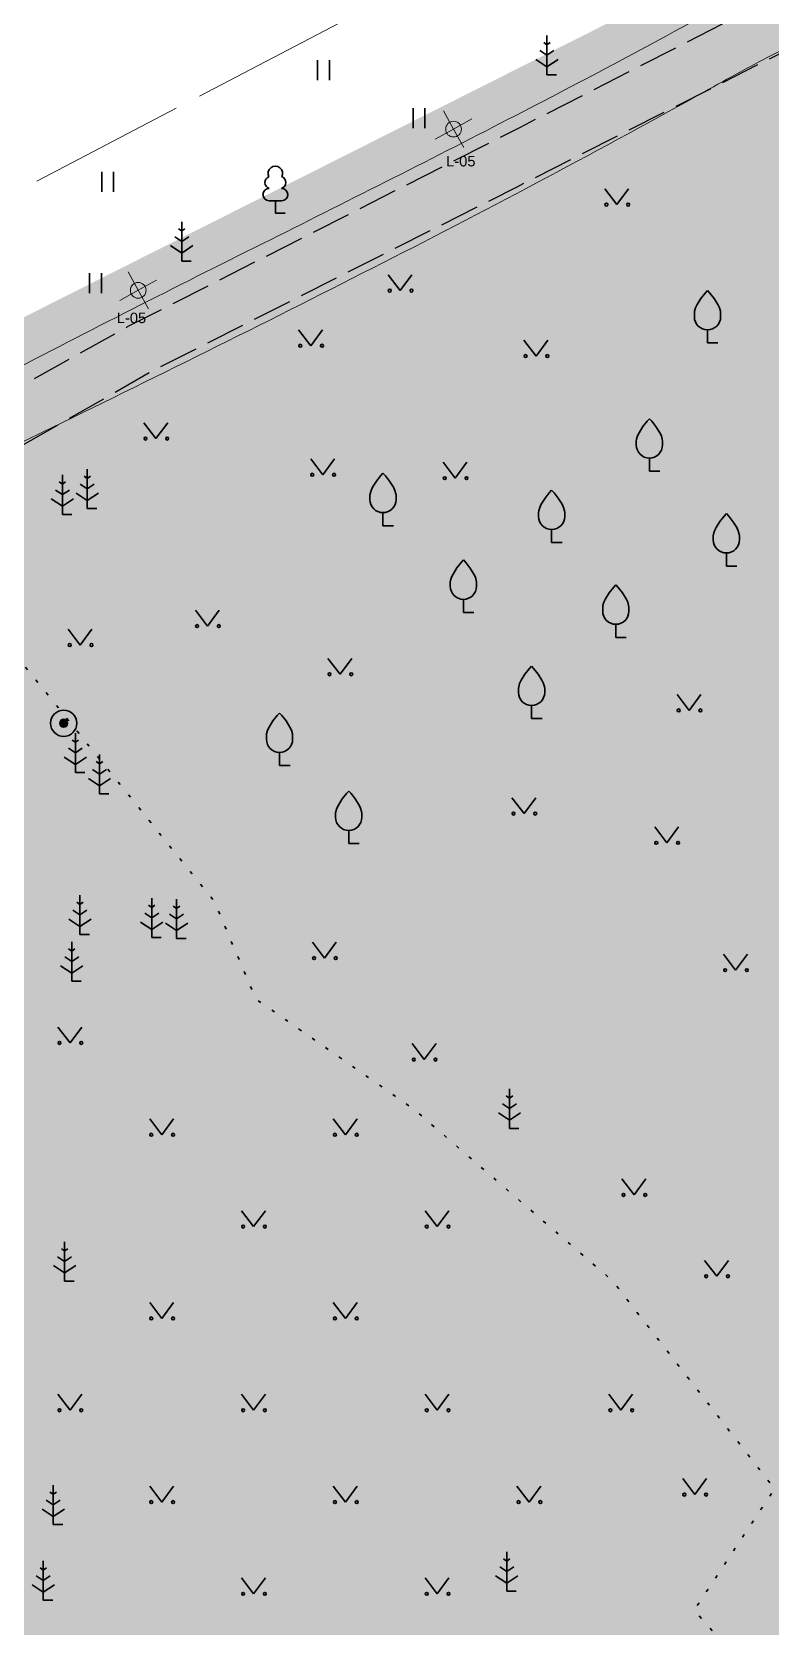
# Model space of a CAD drawing. Header units: millimetres. Extents: x 368386 to 861326, y -331222 to 250838.
# Drawn here: x 727398 to 755574, y -126148 to -65345 of the extents above; entities that cross this region are included whole.
import ezdxf

# ---------------------------------------------------------------- set-up
doc = ezdxf.new("R2010")
doc.units = ezdxf.units.MM
doc.header["$MEASUREMENT"] = 0
for name, pattern in [('KOLVIK', [625, 125, -500]), ('PINNASTEE', [2000, 1500, -500]), ('TOOPIIR', [7000, 6000, -1000])]:
    doc.linetypes.add(name, pattern=pattern)
for name, color, linetype, lineweight, true_color in [('New_       asendi fill_Pen_No__149', 7, 'Continuous', 25, 0x186722), ('New__AR-välisvalgustid_Pen_No__3', 7, 'Continuous', 18, 0xff6600), ('New__ASENDIPLAAN_Pen_No__181', 7, 'Continuous', 0, 0xe8e8e8), ('New_MOOTPIIR#1_Pen_No__102', 7, 'Continuous', 13, 0xcccccc), ('New_TEE#1_Pen_No__162', 7, 'Continuous', 25, 0xaaaaaa)]:
    doc.layers.add(name, color=color, linetype=linetype, lineweight=lineweight, true_color=true_color)
for name, color, linetype, lineweight in [('New__ASENDIPLAAN_Pen_No__1', 7, 'Continuous', 13), ('New_HALJASTUS#1_Pen_No__7', 7, 'Continuous', 35), ('New_PUU_Pen_No__7', 7, 'Continuous', 35), ('New_VKAEV_Pen_No__7', 7, 'Continuous', 35)]:
    doc.layers.add(name, color=color, linetype=linetype, lineweight=lineweight)
doc.styles.add('GENERATED_STYLE_1', font='')
doc.styles.get('GENERATED_STYLE_1').set_extended_font_data('Arial')

msp = doc.modelspace()

# ---------------------------------------------------------------- hatches: boundary and pattern name
at = {"layer": 'New_       asendi fill_Pen_No__149', "linetype": 'Continuous', "lineweight": 0, "true_color": 0x061908}
h = msp.add_hatch(color=98, dxfattribs=at)
h.paths.add_polyline_path([(802345.63, -38322.05), (677945.63, -100972.05), (697685.63, -113562.05), (725141.88, -157386.04), (747105.63, -214022.05), (773035.63, -233162.05), (849485.63, -225922.05), (847735.63, -145332.05)])
h.paths.add_polyline_path([(757638.71, -147399.28, -0.00065641), (757597.25, -147430.15)], flags=0)
h.paths.add_polyline_path([(781623.18, -112523.26, 0.05995559), (781750.4, -112778.31, 0.78516634), (783932.82, -111999.14, 0.05995559), (783869.75, -111721.19, 1)], flags=0)
at = {"layer": 'New__ASENDIPLAAN_Pen_No__181', "linetype": 'Continuous', "lineweight": 0, "true_color": 0xe8e8e8}
msp.add_hatch(color=254, dxfattribs=at).paths.add_polyline_path([(699340.76, -112422.8, 0.02546074), (698921.7, -115530.28), (703744.04, -123209, -0.03887203), (702832.43, -115853.63, -0.03742158), (703282.47, -112504.29, -0.03573776), (704611.59, -107962.29, -0.02765071), (708261.6, -99521.93, -0.02002412), (710387.94, -95602.47, -0.02898342), (713073.64, -91639.11, -0.07773334), (720047.5, -84906.23, -0.0282713), (723989.97, -82532.03, -0.00934719), (728115.84, -80452.09, 0.00450726), (740779.4, -74146.98, 0.00902057), (753203.24, -67532.81, -0.01170487), (755981.65, -66040.04, -0.04092998), (759298.97, -64684.85, -0.0516522), (763468.7, -63872.4, -0.07619103), (769491.05, -64157.84, -0.06666932), (772556.52, -65234.67, -0.07492772), (774741.63, -66781.05), (778260.06, -70770.31), (781155.34, -76138.33), (784291.15, -74447), (782049.92, -70402.96), (781332.61, -69108.66), (777814.17, -65119.4, 0.07803087), (772622.87, -61385.97, 0.05834908), (769589.31, -60558.44, 0.11716536), (760032.33, -61309.07, 0.03841684), (756890.05, -62617.32, 0.01101994), (754220.11, -64050.88, -0.00763537), (745848.91, -68525.57, -0.00297502), (736487.1, -73268.68, 0.00482337), (726601.53, -78287.8, 0.02252482), (721140.68, -81429.29, 0.03115112), (715078.42, -85994.06, 0.01688784), (712257.75, -88508.26, 0.01672739), (711237.45, -89547.7, 0.0422239), (710603.89, -90337.74, 0.06080113), (704662.35, -98642.97, 0.03514812), (701045.23, -106603.58, 0.04204878)])

# ---------------------------------------------------------------- linework, layer by layer
at = {"layer": 'New__AR-välisvalgustid_Pen_No__3', "color": 30, "linetype": 'Continuous', "lineweight": 18, "true_color": 0xff6600}
for p, q in [((743470.32, -69050.35), (743082.53, -68350.62)), ((743470.32, -69050.35), (744170.05, -68662.56)), ((743470.32, -69050.35), (742770.6, -69438.14)), ((743470.32, -69050.35), (743858.12, -69750.08)), ((731450.14, -75195.69), (731062.35, -74495.96)), ((731450.14, -75195.69), (730750.41, -75583.48)), ((731450.14, -75195.69), (732149.87, -74807.89)), ((731450.14, -75195.69), (731837.93, -75895.41))]:
    msp.add_line(p, q, dxfattribs=at)
for centre in [(743470.32, -69050.35), (731450.14, -75195.69)]:
    msp.add_circle(centre, 300, dxfattribs=at)
at = {"layer": 'New__ASENDIPLAAN_Pen_No__1', "color": 7, "linetype": 'Continuous', "lineweight": 13, "flags": 128}
msp.add_lwpolyline([(723989.97, -82532.03, -0.00934719), (728115.84, -80452.09, 0.00450726), (740779.4, -74146.98, 0.00902057), (753203.24, -67532.81, -0.01170487), (755981.65, -66040.04, -0.04092998), (759298.97, -64684.85, -0.0516522), (763468.7, -63872.4, -0.07619103), (769491.05, -64157.84, -0.06666932), (772556.52, -65234.67, -0.07492772), (774741.63, -66781.05), (778260.06, -70770.31), (781155.34, -76138.33), (784291.15, -74447), (782049.92, -70402.96), (781332.61, -69108.66), (777814.17, -65119.4, 0.07803087), (772622.87, -61385.97, 0.05834908), (769589.31, -60558.44, 0.11716536), (760032.33, -61309.07, 0.03841684), (756890.05, -62617.32, 0.01101994), (754220.11, -64050.88, -0.00763537), (745848.91, -68525.57, -0.00297502), (736487.1, -73268.68, 0.00482337), (726601.53, -78287.8, 0.02252482)], format="xyb", dxfattribs=at)
at = {"layer": 'New_HALJASTUS#1_Pen_No__7', "color": 7, "linetype": 'Continuous', "lineweight": 35}
for p, q in [((738282.1, -66419.49), (738282.1, -67180.61)), ((738737.15, -66419.49), (738737.15, -67180.61)), ((741924.95, -68249.46), (741924.95, -69010.57)), ((742380, -68249.46), (742380, -69010.57)), ((730057.68, -70675.36), (730057.68, -71436.48)), ((730512.73, -70675.36), (730512.73, -71436.48)), ((749235.61, -71323.41), (749699.02, -71930.12)), ((749699.02, -71930.12), (750144.6, -71323.41)), ((729598.72, -74543.7), (729598.72, -75304.81)), ((730053.78, -74543.7), (730053.78, -75304.81)), ((740974.42, -74601.66), (741437.83, -75208.37)), ((741437.83, -75208.37), (741883.41, -74601.66)), ((737565.04, -76699.74), (738028.45, -77306.45)), ((738028.45, -77306.45), (738474.03, -76699.74)), ((746154.06, -77093.13), (746617.46, -77699.84)), ((746617.46, -77699.84), (747063.04, -77093.13)), ((731664.19, -80240.25), (732127.59, -80846.96)), ((732127.59, -80846.96), (732573.18, -80240.25)), ((738024, -81617.12), (738487.4, -82223.82)), ((738487.4, -82223.82), (738932.98, -81617.12)), ((743072.5, -81748.25), (743535.91, -82354.95)), ((743535.91, -82354.95), (743981.49, -81748.25)), ((733631.14, -87386.84), (734094.54, -87993.55)), ((734094.54, -87993.55), (734540.13, -87386.84)), ((728779.33, -88108.05), (729242.73, -88714.76)), ((729242.73, -88714.76), (729688.31, -88108.05)), ((738679.65, -89222.66), (739143.05, -89829.37)), ((739143.05, -89829.37), (739588.63, -89222.66)), ((751989.34, -90599.52), (752452.75, -91206.23)), ((752452.75, -91206.23), (752898.33, -90599.52)), ((745695.1, -94533.43), (746158.51, -95140.13)), ((746158.51, -95140.13), (746604.09, -94533.43)), ((751137, -95648.03), (751600.4, -96254.74)), ((751600.4, -96254.74), (752045.98, -95648.03)), ((738089.56, -100040.89), (738552.97, -100647.59)), ((738552.97, -100647.59), (738998.55, -100040.89)), ((753759.6, -100499.84), (754223, -101106.55)), ((754223, -101106.55), (754668.59, -100499.84)), ((728387.22, -103275.35), (728850.63, -103882.05)), ((728850.63, -103882.05), (729296.21, -103275.35)), ((741892.33, -103909.22), (742355.74, -104515.93)), ((742355.74, -104515.93), (742801.32, -103909.22)), ((731887.22, -106775.35), (732350.63, -107382.05)), ((732350.63, -107382.05), (732796.21, -106775.35)), ((738887.22, -106775.35), (739350.63, -107382.05)), ((739350.63, -107382.05), (739796.21, -106775.35)), ((749885.32, -109067.92), (750348.72, -109674.62)), ((750348.72, -109674.62), (750794.3, -109067.92)), ((735387.22, -110275.35), (735850.63, -110882.05)), ((735850.63, -110882.05), (736296.21, -110275.35)), ((742387.22, -110275.35), (742850.63, -110882.05)), ((742850.63, -110882.05), (743296.21, -110275.35)), ((753038.38, -112170.41), (753501.79, -112777.12)), ((753501.79, -112777.12), (753947.37, -112170.41)), ((731887.22, -113775.35), (732350.63, -114382.05)), ((732350.63, -114382.05), (732796.21, -113775.35)), ((738887.22, -113775.35), (739350.63, -114382.05)), ((739350.63, -114382.05), (739796.21, -113775.35)), ((728387.22, -117275.35), (728850.63, -117882.05)), ((728850.63, -117882.05), (729296.21, -117275.35)), ((735387.22, -117275.35), (735850.63, -117882.05)), ((735850.63, -117882.05), (736296.21, -117275.35)), ((742387.22, -117275.35), (742850.63, -117882.05)), ((742850.63, -117882.05), (743296.21, -117275.35)), ((749387.22, -117275.35), (749850.63, -117882.05)), ((749850.63, -117882.05), (750296.21, -117275.35)), ((731887.22, -120775.35), (732350.63, -121382.05)), ((732350.63, -121382.05), (732796.21, -120775.35)), ((738887.22, -120775.35), (739350.63, -121382.05)), ((739350.63, -121382.05), (739796.21, -120775.35)), ((745887.22, -120775.35), (746350.63, -121382.05)), ((746350.63, -121382.05), (746796.21, -120775.35)), ((752205.12, -120489.35), (752668.53, -121096.05)), ((752668.53, -121096.05), (753114.11, -120489.35)), ((735387.22, -124275.35), (735850.63, -124882.05)), ((735850.63, -124882.05), (736296.21, -124275.35)), ((742387.22, -124275.35), (742850.63, -124882.05)), ((742850.63, -124882.05), (743296.21, -124275.35))]:
    msp.add_line(p, q, dxfattribs=at)
at = {"layer": 'New_HALJASTUS#1_Pen_No__7', "color": 7, "linetype": 'KOLVIK', "lineweight": 35, "flags": 128}
msp.add_lwpolyline([(722446.27, -83718.66), (734340.63, -98472.05), (735935.63, -102207.05), (741969.63, -106416.05), (749529.63, -112950.05), (755707.63, -120876.05), (752645.63, -125497.05), (754284.63, -127398.05), (770554.63, -136355.05)], dxfattribs=at)
at = {"layer": 'New_HALJASTUS#1_Pen_No__7', "color": 7, "linetype": 'Continuous', "lineweight": 35}
for centre in [(749297.99, -71930.12), (750126.78, -71930.12), (741036.8, -75208.37), (741865.58, -75208.37), (737627.42, -77306.45), (738456.2, -77306.45), (746216.44, -77699.84), (747045.22, -77699.84), (731726.57, -80846.96), (732555.35, -80846.96), (738086.38, -82223.82), (738915.16, -82223.82), (743134.88, -82354.95), (743963.66, -82354.95), (733693.52, -87993.55), (734522.3, -87993.55), (728841.71, -88714.76), (729670.49, -88714.76), (738742.03, -89829.37), (739570.81, -89829.37), (752051.73, -91206.23), (752880.51, -91206.23), (745757.48, -95140.13), (746586.27, -95140.13), (751199.38, -96254.74), (752028.16, -96254.74), (738151.94, -100647.59), (738980.72, -100647.59), (753821.98, -101106.55), (754650.76, -101106.55), (728449.6, -103882.05), (729278.38, -103882.05), (741954.71, -104515.93), (742783.49, -104515.93), (731949.6, -107382.05), (732778.38, -107382.05), (738949.6, -107382.05), (739778.38, -107382.05), (749947.7, -109674.62), (750776.48, -109674.62), (735449.6, -110882.05), (736278.38, -110882.05), (742449.6, -110882.05), (743278.38, -110882.05), (753100.77, -112777.12), (753929.55, -112777.12), (731949.6, -114382.05), (732778.38, -114382.05), (738949.6, -114382.05), (739778.38, -114382.05), (728449.6, -117882.05), (729278.38, -117882.05), (735449.6, -117882.05), (736278.38, -117882.05), (742449.6, -117882.05), (743278.38, -117882.05), (749449.6, -117882.05), (750278.38, -117882.05), (731949.6, -121382.05), (732778.38, -121382.05), (738949.6, -121382.05), (739778.38, -121382.05), (745949.6, -121382.05), (746778.38, -121382.05), (752267.5, -121096.05), (753096.28, -121096.05), (735449.6, -124882.05), (736278.38, -124882.05), (742449.6, -124882.05), (743278.38, -124882.05)]:
    msp.add_circle(centre, 55.01, dxfattribs=at)
at = {"layer": 'New_MOOTPIIR#1_Pen_No__102', "color": 254, "linetype": 'TOOPIIR', "lineweight": 13, "true_color": 0xcccccc, "flags": 128}
msp.add_lwpolyline([(666023.63, -103201.05), (685304.63, -114770.05), (695822.63, -123885.05), (716500.63, -161142.05), (837208.63, -108675.05), (806252.63, -29932.05)], close=True, dxfattribs=at)
at = {"layer": 'New_PUU_Pen_No__7', "color": 7, "linetype": 'Continuous', "lineweight": 35}
for p, q in [((747030.63, -65483.05), (747030.63, -66983.05)), ((747030.63, -66233.05), (746764.02, -66055.31)), ((747030.63, -65833.05), (746906.21, -65750.11)), ((747155.04, -65750.11), (747030.63, -65833.05)), ((747297.24, -66055.31), (747030.63, -66233.05)), ((746606.36, -66393.7), (747030.63, -66676.55)), ((747030.63, -66676.55), (747454.89, -66393.7)), ((747390.63, -66983.05), (747030.63, -66983.05)), ((736917.63, -71784.05), (736437.63, -71784.05)), ((736677.63, -72259.05), (736677.63, -71784.05)), ((737057.63, -72259.05), (736677.63, -72259.05)), ((733108.63, -72932.05), (732984.21, -72849.11)), ((733108.63, -72582.05), (733108.63, -74082.05)), ((733233.04, -72849.11), (733108.63, -72932.05)), ((732684.36, -73492.7), (733108.63, -73775.55)), ((733108.63, -73332.05), (732842.02, -73154.31)), ((733375.24, -73154.31), (733108.63, -73332.05)), ((733108.63, -73775.55), (733532.89, -73492.7)), ((733468.63, -74082.05), (733108.63, -74082.05)), ((753149.63, -77203.05), (753149.63, -76703.05)), ((753549.63, -77203.05), (753149.63, -77203.05)), ((729508.63, -82012.05), (729508.63, -83512.05)), ((750936.63, -82089.05), (750936.63, -81589.05)), ((728560.63, -82584.05), (728436.21, -82501.11)), ((728560.63, -82234.05), (728560.63, -83734.05)), ((728685.04, -82501.11), (728560.63, -82584.05)), ((729508.63, -82762.05), (729242.02, -82584.31)), ((729508.63, -82362.05), (729384.21, -82279.11)), ((729633.04, -82279.11), (729508.63, -82362.05)), ((729775.24, -82584.31), (729508.63, -82762.05)), ((751336.63, -82089.05), (750936.63, -82089.05)), ((728136.36, -83144.7), (728560.63, -83427.55)), ((728560.63, -82984.05), (728294.02, -82806.31)), ((728827.24, -82806.31), (728560.63, -82984.05)), ((728560.63, -83427.55), (728984.89, -83144.7)), ((729084.36, -82922.7), (729508.63, -83205.55)), ((729508.63, -83205.55), (729932.89, -82922.7)), ((728920.63, -83734.05), (728560.63, -83734.05)), ((729868.63, -83512.05), (729508.63, -83512.05)), ((740780.63, -84169.05), (740780.63, -83669.05)), ((741180.63, -84169.05), (740780.63, -84169.05)), ((747209.63, -84813.05), (747209.63, -84313.05)), ((747609.63, -84813.05), (747209.63, -84813.05)), ((753869.63, -85706.05), (753869.63, -85206.05)), ((754269.63, -85706.05), (753869.63, -85706.05)), ((743846.63, -87474.05), (743846.63, -86974.05)), ((744246.63, -87474.05), (743846.63, -87474.05)), ((749654.63, -88424.05), (749654.63, -87924.05)), ((750054.63, -88424.05), (749654.63, -88424.05)), ((746443.63, -91522.05), (746443.63, -91022.05)), ((746843.63, -91522.05), (746443.63, -91522.05)), ((729053.63, -92423.05), (728929.21, -92340.11)), ((729053.63, -92073.05), (729053.63, -93573.05)), ((729178.04, -92340.11), (729053.63, -92423.05)), ((728629.36, -92983.7), (729053.63, -93266.55)), ((729053.63, -92823.05), (728787.02, -92645.31)), ((729320.24, -92645.31), (729053.63, -92823.05)), ((729053.63, -93266.55), (729477.89, -92983.7)), ((729975.63, -92891.05), (729975.63, -94391.05)), ((736836.63, -93309.05), (736836.63, -92809.05)), ((729413.63, -93573.05), (729053.63, -93573.05)), ((729975.63, -93641.05), (729709.02, -93463.31)), ((729975.63, -93241.05), (729851.21, -93158.11)), ((730100.04, -93158.11), (729975.63, -93241.05)), ((730242.24, -93463.31), (729975.63, -93641.05)), ((737236.63, -93309.05), (736836.63, -93309.05)), ((729551.36, -93801.7), (729975.63, -94084.55)), ((729975.63, -94084.55), (730399.89, -93801.7)), ((730335.63, -94391.05), (729975.63, -94391.05)), ((739474.63, -96280.05), (739474.63, -95780.05)), ((739874.63, -96280.05), (739474.63, -96280.05)), ((729230.63, -98249.05), (729230.63, -99749.05)), ((731965.63, -98366.05), (731965.63, -99866.05)), ((732912.63, -98405.05), (732912.63, -99905.05)), ((729230.63, -98999.05), (728964.02, -98821.31)), ((729230.63, -98599.05), (729106.21, -98516.11)), ((729355.04, -98516.11), (729230.63, -98599.05)), ((729497.24, -98821.31), (729230.63, -98999.05)), ((731965.63, -99116.05), (731699.02, -98938.31)), ((731965.63, -98716.05), (731841.21, -98633.11)), ((732090.04, -98633.11), (731965.63, -98716.05)), ((732232.24, -98938.31), (731965.63, -99116.05)), ((732912.63, -99155.05), (732646.02, -98977.31)), ((732912.63, -98755.05), (732788.21, -98672.11)), ((733037.04, -98672.11), (732912.63, -98755.05)), ((733179.24, -98977.31), (732912.63, -99155.05)), ((728806.36, -99159.7), (729230.63, -99442.55)), ((729230.63, -99442.55), (729654.89, -99159.7)), ((731541.36, -99276.7), (731965.63, -99559.55)), ((731965.63, -99559.55), (732389.89, -99276.7)), ((732488.36, -99315.7), (732912.63, -99598.55)), ((732912.63, -99598.55), (733336.89, -99315.7)), ((728914.63, -100383.05), (728790.21, -100300.11)), ((728914.63, -100033.05), (728914.63, -101533.05)), ((729039.04, -100300.11), (728914.63, -100383.05)), ((729590.63, -99749.05), (729230.63, -99749.05)), ((732325.63, -99866.05), (731965.63, -99866.05)), ((733272.63, -99905.05), (732912.63, -99905.05)), ((728914.63, -100783.05), (728648.02, -100605.31)), ((729181.24, -100605.31), (728914.63, -100783.05)), ((728490.36, -100943.7), (728914.63, -101226.55)), ((728914.63, -101226.55), (729338.89, -100943.7)), ((729274.63, -101533.05), (728914.63, -101533.05)), ((745602.63, -105637.05), (745602.63, -107137.05)), ((745602.63, -106387.05), (745336.02, -106209.31)), ((745602.63, -105987.05), (745478.21, -105904.11)), ((745727.04, -105904.11), (745602.63, -105987.05)), ((745869.24, -106209.31), (745602.63, -106387.05)), ((745178.36, -106547.7), (745602.63, -106830.55)), ((745602.63, -106830.55), (746026.89, -106547.7)), ((745962.63, -107137.05), (745602.63, -107137.05)), ((728645.63, -111807.05), (728521.21, -111724.11)), ((728645.63, -111457.05), (728645.63, -112957.05)), ((728770.04, -111724.11), (728645.63, -111807.05)), ((728221.36, -112367.7), (728645.63, -112650.55)), ((728645.63, -112207.05), (728379.02, -112029.31)), ((728912.24, -112029.31), (728645.63, -112207.05)), ((728645.63, -112650.55), (729069.89, -112367.7)), ((729005.63, -112957.05), (728645.63, -112957.05)), ((728211.63, -120736.05), (728211.63, -122236.05)), ((728211.63, -121486.05), (727945.02, -121308.31)), ((728211.63, -121086.05), (728087.21, -121003.11)), ((728336.04, -121003.11), (728211.63, -121086.05)), ((728478.24, -121308.31), (728211.63, -121486.05)), ((727787.36, -121646.7), (728211.63, -121929.55)), ((728211.63, -121929.55), (728635.89, -121646.7)), ((728571.63, -122236.05), (728211.63, -122236.05)), ((745495.63, -123280.05), (745495.63, -124780.05)), ((727831.63, -123972.05), (727707.21, -123889.11)), ((727831.63, -123622.05), (727831.63, -125122.05)), ((727956.04, -123889.11), (727831.63, -123972.05)), ((745495.63, -124030.05), (745229.02, -123852.31)), ((745495.63, -123630.05), (745371.21, -123547.11)), ((745620.04, -123547.11), (745495.63, -123630.05)), ((745762.24, -123852.31), (745495.63, -124030.05)), ((727407.36, -124532.7), (727831.63, -124815.55)), ((727831.63, -124372.05), (727565.02, -124194.31)), ((728098.24, -124194.31), (727831.63, -124372.05)), ((727831.63, -124815.55), (728255.89, -124532.7)), ((745071.36, -124190.7), (745495.63, -124473.55)), ((745495.63, -124473.55), (745919.89, -124190.7)), ((728191.63, -125122.05), (727831.63, -125122.05)), ((745855.63, -124780.05), (745495.63, -124780.05))]:
    msp.add_line(p, q, dxfattribs=at)
at = {"layer": 'New_PUU_Pen_No__7', "color": 7, "linetype": 'Continuous', "lineweight": 35, "flags": 128}
for points in [[(752649.63, -76203.05), (752649.63, -76053.05), (752659.63, -75988.05), (752694.63, -75858.05), (752754.63, -75738.05), (752899.63, -75503.05), (753059.63, -75298.05), (753149.63, -75203.05)], [(753649.63, -76203.05), (753649.63, -76053.05), (753639.63, -75988.05), (753604.63, -75858.05), (753544.63, -75738.05), (753399.63, -75503.05), (753239.63, -75298.05), (753149.63, -75203.05)], [(750436.63, -81089.05), (750436.63, -80939.05), (750446.63, -80874.05), (750481.63, -80744.05), (750541.63, -80624.05), (750686.63, -80389.05), (750846.63, -80184.05), (750936.63, -80089.05)], [(751436.63, -81089.05), (751436.63, -80939.05), (751426.63, -80874.05), (751391.63, -80744.05), (751331.63, -80624.05), (751186.63, -80389.05), (751026.63, -80184.05), (750936.63, -80089.05)], [(740280.63, -83169.05), (740280.63, -83019.05), (740290.63, -82954.05), (740325.63, -82824.05), (740385.63, -82704.05), (740530.63, -82469.05), (740690.63, -82264.05), (740780.63, -82169.05)], [(741280.63, -83169.05), (741280.63, -83019.05), (741270.63, -82954.05), (741235.63, -82824.05), (741175.63, -82704.05), (741030.63, -82469.05), (740870.63, -82264.05), (740780.63, -82169.05)], [(746709.63, -83813.05), (746709.63, -83663.05), (746719.63, -83598.05), (746754.63, -83468.05), (746814.63, -83348.05), (746959.63, -83113.05), (747119.63, -82908.05), (747209.63, -82813.05)], [(747709.63, -83813.05), (747709.63, -83663.05), (747699.63, -83598.05), (747664.63, -83468.05), (747604.63, -83348.05), (747459.63, -83113.05), (747299.63, -82908.05), (747209.63, -82813.05)], [(753369.63, -84706.05), (753369.63, -84556.05), (753379.63, -84491.05), (753414.63, -84361.05), (753474.63, -84241.05), (753619.63, -84006.05), (753779.63, -83801.05), (753869.63, -83706.05)], [(754369.63, -84706.05), (754369.63, -84556.05), (754359.63, -84491.05), (754324.63, -84361.05), (754264.63, -84241.05), (754119.63, -84006.05), (753959.63, -83801.05), (753869.63, -83706.05)], [(743346.63, -86474.05), (743346.63, -86324.05), (743356.63, -86259.05), (743391.63, -86129.05), (743451.63, -86009.05), (743596.63, -85774.05), (743756.63, -85569.05), (743846.63, -85474.05)], [(744346.63, -86474.05), (744346.63, -86324.05), (744336.63, -86259.05), (744301.63, -86129.05), (744241.63, -86009.05), (744096.63, -85774.05), (743936.63, -85569.05), (743846.63, -85474.05)], [(749154.63, -87424.05), (749154.63, -87274.05), (749164.63, -87209.05), (749199.63, -87079.05), (749259.63, -86959.05), (749404.63, -86724.05), (749564.63, -86519.05), (749654.63, -86424.05)], [(750154.63, -87424.05), (750154.63, -87274.05), (750144.63, -87209.05), (750109.63, -87079.05), (750049.63, -86959.05), (749904.63, -86724.05), (749744.63, -86519.05), (749654.63, -86424.05)], [(745943.63, -90522.05), (745943.63, -90372.05), (745953.63, -90307.05), (745988.63, -90177.05), (746048.63, -90057.05), (746193.63, -89822.05), (746353.63, -89617.05), (746443.63, -89522.05)], [(746943.63, -90522.05), (746943.63, -90372.05), (746933.63, -90307.05), (746898.63, -90177.05), (746838.63, -90057.05), (746693.63, -89822.05), (746533.63, -89617.05), (746443.63, -89522.05)], [(736336.63, -92309.05), (736336.63, -92159.05), (736346.63, -92094.05), (736381.63, -91964.05), (736441.63, -91844.05), (736586.63, -91609.05), (736746.63, -91404.05), (736836.63, -91309.05)], [(737336.63, -92309.05), (737336.63, -92159.05), (737326.63, -92094.05), (737291.63, -91964.05), (737231.63, -91844.05), (737086.63, -91609.05), (736926.63, -91404.05), (736836.63, -91309.05)], [(738974.63, -95280.05), (738974.63, -95130.05), (738984.63, -95065.05), (739019.63, -94935.05), (739079.63, -94815.05), (739224.63, -94580.05), (739384.63, -94375.05), (739474.63, -94280.05)], [(739974.63, -95280.05), (739974.63, -95130.05), (739964.63, -95065.05), (739929.63, -94935.05), (739869.63, -94815.05), (739724.63, -94580.05), (739564.63, -94375.05), (739474.63, -94280.05)]]:
    msp.add_lwpolyline(points, dxfattribs=at)
at = {"layer": 'New_PUU_Pen_No__7', "color": 7, "linetype": 'Continuous', "lineweight": 35}
for centre, radius, start, end in [((736677.63, -70739.05), 276.97, 332.579899, 207.4201002), ((736507.57, -71086.47), 232.57, 109.0217356, 253.1415399), ((736847.71, -71086.47), 232.56, 286.8508162, 70.9859092), ((736440.13, -71546.56), 237.51, 90.001601, 269.3952966), ((736915.12, -71546.56), 237.51, 270.6047034, 89.998399), ((753149.63, -76203.05), 500, 180, 0), ((750936.63, -81089.05), 500, 180, 0), ((740780.63, -83169.05), 500, 180, 0), ((747209.63, -83813.05), 500, 180, 0), ((753869.63, -84706.05), 500, 180, 0), ((743846.63, -86474.05), 500, 180, 0), ((749654.63, -87424.05), 500, 180, 0), ((746443.63, -90522.05), 500, 180, 0), ((736836.63, -92309.05), 500, 180, 0), ((739474.63, -95280.05), 500, 180, 0)]:
    msp.add_arc(centre, radius, start, end, dxfattribs=at)
at = {"layer": 'New_TEE#1_Pen_No__162', "color": 253, "linetype": 'PINNASTEE', "lineweight": 25, "true_color": 0xaaaaaa, "flags": 128}
msp.add_lwpolyline([(794045.63, -99439.05), (792927.63, -86931.05), (787942.63, -79094.05), (775725.63, -64608.05), (766962.63, -61354.05), (756948.63, -63398.05), (746010.63, -68983.05), (731032.63, -76593.05), (718023.63, -83834.05), (709565.63, -93385.05), (711080.63, -94383.05), (718886.63, -85752.05), (732061.63, -78226.05), (745894.63, -71247.05), (757719.63, -65248.05), (766558.63, -63378.05), (774741.63, -66781.05), (784795.63, -78987.05), (791230.63, -88015.05), (791250.63, -98776.05)], close=True, dxfattribs=at)
at = {"layer": 'New_VKAEV_Pen_No__7', "color": 7, "linetype": 'Continuous', "lineweight": 35}
for radius in [500, 150, 125, 100, 75, 50, 25]:
    msp.add_circle((728609.63, -91697.05), radius, dxfattribs=at)

# ---------------------------------------------------------------- texts
at = {"layer": 'New__AR-välisvalgustid_Pen_No__3', "color": 30, "linetype": 'Continuous', "lineweight": 18, "true_color": 0xff6600, "char_height": 400, "attachment_point": 2, "style": 'GENERATED_STYLE_1'}
for insert in [(743747.42, -70072.66), (731193.83, -76046.36)]:
    msp.add_mtext('\\A1;{\\pqc;\\fArial|b0|i0|c0|p34;L-0\\fArial|b0|i0|c0|p34;5}', dxfattribs=dict(at, insert=insert))

doc.saveas('drawing.dxf')
